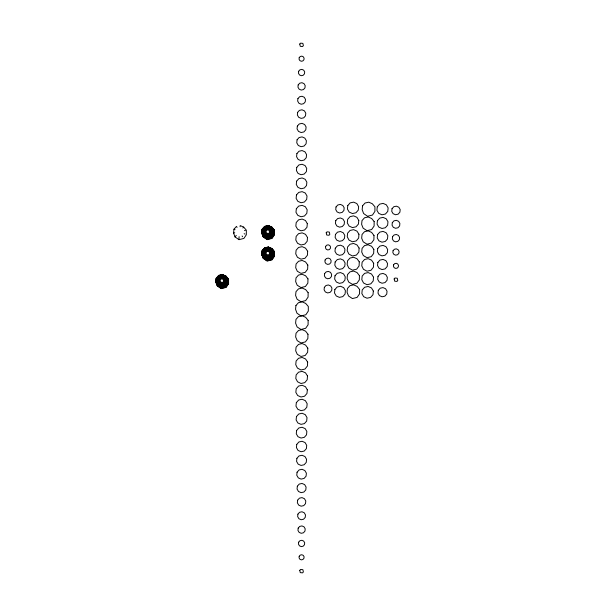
<?xml version="1.0" encoding="UTF-8"?>
<svg xmlns="http://www.w3.org/2000/svg" width="616" height="616" viewBox="0 0 616 616"><rect width="100%" height="100%" fill="white"/><g stroke="black" fill="none" stroke-linecap="round" stroke-linejoin="round"><path stroke-width="0.92" d="M240.086 226.742L240.202 225.571L243.69 227.104L246.331 230.168L246.331 234.758L243.882 238.43L238.977 239.655L239.1 236.652M215.916 281.966L217.471 285.616L221.236 287.949L225.695 286.871L228.128 283.514L228.243 279.24L225.864 276.161L228.405 279.194L228.351 283.63L225.91 287.141L221.229 288.296L217.356 285.747L215.87 281.982L216.247 278.224M216.016 281.951L216.378 278.286L218.803 275.491L222.438 274.705L225.833 276.191L228.082 279.287L227.905 283.399L225.479 286.602L221.236 287.61L217.579 285.478L215.97 281.959L217.694 285.347L221.244 287.264L225.264 286.332L227.681 283.283L227.92 279.333L225.803 276.23L227.751 279.379L227.466 283.168L225.048 286.063L221.252 286.917L217.81 285.208L216.062 281.935L217.918 285.077L221.252 286.579L224.725 285.624L227.081 282.983L227.435 279.464L225.649 276.399L222.407 274.982L218.95 275.729L216.593 278.378L216.239 281.897L218.025 284.954L221.267 286.378M238.977 239.655L235.004 236.898L233.58 233.01L233.957 229.221L236.49 226.388L237.083 227.396M268.368 225.625L271.818 227.142L274.49 230.168L274.49 234.758L272.041 238.43L267.144 239.655L263.163 236.898L261.746 233.01L262.123 229.221L264.657 226.388L268.368 225.571L271.849 227.104L274.328 230.215L274.274 234.642L271.825 238.161L267.151 239.316L263.278 236.767L261.792 232.994L262.17 229.244L264.703 226.465L268.36 225.672M262.3 229.298L261.931 232.964L263.617 236.367L267.167 238.284L271.186 237.352L273.604 234.303L273.835 230.353L271.725 227.25L268.353 225.772L264.78 226.596L262.347 229.321L262.031 232.948L263.725 236.228L267.167 237.938L270.971 237.075L273.381 234.188L273.673 230.399L271.687 227.289L274.005 230.307L273.827 234.419L271.402 237.622L267.159 238.623L263.502 236.498L261.885 232.979M261.839 254.416L262.216 250.689L264.703 247.901L268.36 247.101L271.818 248.571L274.328 251.644L274.274 256.071L271.825 259.59L267.151 260.745L263.278 258.196L261.792 254.423L263.394 258.065L267.151 260.399L271.61 259.321L274.051 255.963L274.166 251.69L271.787 248.61M268.353 247.201L271.725 248.679L273.673 251.829L273.381 255.617L270.971 258.512L267.167 259.367L263.725 257.657L261.985 254.385L262.347 250.75L264.78 248.025L268.345 247.247M235.004 236.898L236.282 235.412M224.832 285.793L227.242 283.06L227.589 279.425L225.741 276.307L222.422 274.844L218.88 275.614L216.47 278.324M242.904 227.982L243.69 227.104M262.508 229.391L264.865 226.75L268.33 225.995L271.571 227.42L273.358 230.476L273.004 234.003L270.647 236.644L267.19 237.399L263.948 235.974L262.162 232.917M233.58 233.01L234.727 232.756M244.46 230.638L245.314 230.453M233.957 229.221L235.035 229.699M244.152 233.703L244.952 234.049M271.787 227.173L274.166 230.261L274.051 234.534L271.61 237.892L267.151 238.97L263.394 236.636L261.839 232.987M271.756 248.641L274.005 251.736L273.827 255.848L271.402 259.051L267.159 260.052L263.502 257.927L261.885 254.408L263.617 257.796L267.167 259.713L271.186 258.782L273.604 255.732L273.835 251.782L271.725 248.679M271.656 227.319L273.512 230.446L273.165 234.072L270.755 236.806L267.175 237.591L263.84 236.097L262.031 232.948M271.656 248.749L273.512 251.875L273.165 255.501L270.755 258.235L267.175 259.02L263.84 257.526L262.031 254.377M242.103 235.997L242.542 236.752M308.139 292.662L308.085 297.097L305.644 300.616L300.962 301.763L297.089 299.222L295.603 295.449L295.98 291.691L298.49 288.881L302.179 288.072L305.636 289.589L308.139 292.662M308.139 320.366L308.085 324.801L305.644 328.313L300.962 329.468L297.089 326.919L295.603 323.154L295.98 319.396L298.49 316.578L302.179 315.777L305.636 317.294L308.139 320.366M359.598 289.458L359.544 293.894L357.095 297.405L352.421 298.56L348.548 296.011L347.062 292.246L347.439 288.488L349.95 285.67L353.638 284.869L357.088 286.386L359.598 289.458M374.158 221.575L374.105 226.01L371.664 229.529L366.982 230.677L363.109 228.128L361.623 224.363L362 220.605L364.51 217.787L368.199 216.986L371.648 218.503L374.158 221.575M307.977 278.863L307.861 283.129L305.428 286.494L300.97 287.572L297.205 285.231L295.657 281.589L296.026 277.862L298.514 275.067L302.171 274.274L305.598 275.775L307.977 278.863M307.977 334.265L307.861 338.531L305.428 341.895L300.97 342.973L297.205 340.633L295.657 336.99L296.026 333.264L298.514 330.469L302.171 329.675L305.598 331.177L307.977 334.265M359.436 275.652L359.32 279.926L356.887 283.283L352.421 284.361L348.664 282.028L347.108 278.378L347.486 274.659L349.973 271.864L353.63 271.063L357.057 272.572L359.436 275.652M373.997 235.474L373.881 239.747L371.448 243.104L366.99 244.182L363.224 241.849L361.669 238.2L362.046 234.473L364.533 231.685L368.191 230.885L371.617 232.394L373.997 235.474M307.815 265.057L307.638 269.169L305.213 272.372L300.97 273.373L297.312 271.248L295.703 267.729L296.073 264.033L298.544 261.261L302.171 260.468L305.567 261.962L307.815 265.057M307.815 348.156L307.638 352.267L305.213 355.471L300.97 356.479L297.312 354.354L295.703 350.827L296.073 347.139L298.544 344.367L302.171 343.574L305.567 345.068L307.815 348.156M359.274 261.846L359.097 265.958L356.672 269.161L352.429 270.17L348.772 268.045L347.155 264.518L347.524 260.83L349.996 258.058L353.623 257.265L357.026 258.759L359.274 261.846M373.835 249.372L373.658 253.484L371.232 256.687L366.99 257.688L363.332 255.563L361.715 252.044L362.085 248.348L364.556 245.576L368.183 244.783L371.587 246.277L373.835 249.372M307.654 251.251L307.423 255.201L304.997 258.25L300.978 259.182L297.428 257.265L295.749 253.869L296.111 250.204L298.567 247.455L302.163 246.67L305.536 248.148L307.654 251.251M307.654 362.054L307.423 366.004L304.997 369.053L300.978 369.985L297.428 368.068L295.749 364.672L296.111 361.007L298.567 358.258L302.163 357.473L305.536 358.951L307.654 362.054M359.105 248.048L358.874 251.998L356.456 255.047L352.437 255.979L348.887 254.061L347.208 250.658L347.57 246.993L350.019 244.244L353.623 243.459L356.995 244.945L359.105 248.048M373.666 263.263L373.435 267.221L371.017 270.262L366.997 271.194L363.448 269.277L361.769 265.881L362.131 262.216L364.58 259.467L368.183 258.681L371.556 260.168L373.666 263.263M307.484 237.445L307.199 241.241L304.781 244.129L300.985 244.991L297.543 243.281L295.796 240.009L296.157 236.375L298.591 233.641L302.156 232.863L305.505 234.334L307.484 237.445M307.484 375.952L307.199 379.741L304.781 382.636L300.985 383.491L297.543 381.781L295.796 378.509L296.157 374.875L298.591 372.149L302.156 371.371L305.505 372.842L307.484 375.952M358.943 234.242L358.651 238.03L356.24 240.925L352.437 241.78L348.995 240.071L347.255 236.798L347.616 233.164L350.05 230.438L353.615 229.66L356.964 231.131L358.943 234.242M373.504 277.161L373.219 280.958L370.801 283.845L366.997 284.7L363.555 282.998L361.815 279.718L362.177 276.084L364.61 273.358L368.175 272.58L371.525 274.051L373.504 277.161M307.322 223.639L306.976 227.273L304.566 230.007L300.985 230.792L297.651 229.298L295.842 226.149L296.204 222.538L298.614 219.835L302.156 219.065L305.474 220.52L307.322 223.639M307.322 389.843L306.976 393.478L304.566 396.211L300.985 396.997L297.651 395.503L295.842 392.353L296.204 388.742L298.614 386.04L302.156 385.27L305.474 386.725L307.322 389.843M358.781 220.436L358.435 224.07L356.025 226.804L352.444 227.589L349.11 226.087L347.301 222.938L347.663 219.335L350.073 216.632L353.615 215.854L356.926 217.317L358.781 220.436M373.342 291.06L372.996 294.694L370.586 297.42L367.005 298.206L363.671 296.712L361.861 293.562L362.223 289.959L364.634 287.249L368.175 286.478L371.486 287.934L373.342 291.06M216.201 278.209L215.823 281.989L217.248 285.886L221.221 288.642L226.126 287.418L228.575 283.737L228.575 279.148L225.933 276.084L222.445 274.559L218.734 275.367L216.201 278.209M216.732 278.44L216.393 281.866L218.126 284.838L221.283 286.224L224.648 285.493L226.942 282.921L227.281 279.495L225.548 276.522L222.391 275.136L219.026 275.868L216.732 278.44M216.878 278.501L216.547 281.835L218.233 284.723L221.298 286.07L224.57 285.354L226.796 282.86L227.127 279.525L225.441 276.638L222.376 275.29L219.104 275.999L216.878 278.501M217.017 278.563L216.693 281.797L218.334 284.607L221.313 285.916L224.494 285.223L226.657 282.798L226.981 279.556L225.34 276.753L222.361 275.444L219.18 276.137L217.017 278.563M217.163 278.625L216.847 281.766L218.441 284.492L221.329 285.762L224.409 285.085L226.511 282.729L226.827 279.595L225.233 276.869L222.345 275.598L219.265 276.268L217.163 278.625M217.333 278.702L217.025 281.728L218.565 284.353L221.344 285.578L224.316 284.931L226.341 282.659L226.642 279.633L225.11 277.007L222.33 275.783L219.358 276.43L217.333 278.702M217.61 278.825L217.325 281.658L218.765 284.122L221.375 285.27L224.162 284.661L226.064 282.536L226.349 279.695L224.909 277.231L222.299 276.091L219.512 276.692L217.61 278.825M217.895 278.948L217.625 281.597L218.973 283.899L221.406 284.969L224.008 284.4L225.779 282.413L226.049 279.764L224.701 277.462L222.268 276.392L219.666 276.961L217.895 278.948M218.172 279.071L217.925 281.535L219.173 283.668L221.437 284.661L223.854 284.138L225.502 282.29L225.749 279.826L224.501 277.693L222.237 276.7L219.82 277.223L218.172 279.071M218.449 279.194L218.226 281.466L219.381 283.437L221.467 284.361L223.7 283.868L225.225 282.166L225.448 279.895L224.293 277.916L222.207 277L219.974 277.485L218.449 279.194M218.934 279.402L218.734 281.358L219.727 283.044L221.521 283.837L223.439 283.422L224.74 281.959L224.94 280.003L223.947 278.309L222.153 277.523L220.235 277.939L218.934 279.402M219.481 279.649L219.327 281.227L220.128 282.598L221.583 283.237L223.131 282.898L224.193 281.712L224.347 280.134L223.546 278.763L222.091 278.124L220.543 278.455L219.481 279.649M220.035 279.887L220.528 282.151L222.83 282.382L223.639 281.474L223.146 279.21L220.844 278.979L220.035 279.887M262.655 229.46L262.308 232.886L264.048 235.859L267.205 237.245L270.57 236.513L272.857 233.941L273.204 230.515L271.464 227.535L268.314 226.149L264.949 226.888L262.655 229.46M262.801 229.522L262.462 232.848L264.156 235.743L267.221 237.091L270.493 236.375L272.719 233.88L273.05 230.546L271.363 227.65L268.299 226.311L265.026 227.019L262.801 229.522M262.94 229.583L262.616 232.817L264.256 235.628L267.236 236.929L270.409 236.244L272.572 233.81L272.896 230.577L271.256 227.774L268.283 226.465L265.103 227.158L262.94 229.583M263.086 229.645L262.77 232.786L264.364 235.512L267.252 236.775L270.332 236.105L272.434 233.749L272.742 230.607L271.155 227.889L268.268 226.619L265.18 227.289L263.086 229.645M263.255 229.722L262.947 232.748L264.48 235.374L267.267 236.598L270.239 235.943L272.264 233.68L272.565 230.654L271.032 228.02L268.245 226.804L265.273 227.45L263.255 229.722M263.533 229.845L263.248 232.679L264.688 235.143L267.298 236.29L270.085 235.682L271.979 233.556L272.264 230.715L270.824 228.251L268.214 227.104L265.427 227.712L263.533 229.845M263.81 229.968L263.548 232.617L264.888 234.912L267.329 235.982L269.931 235.42L271.702 233.433L271.964 230.777L270.624 228.482L268.183 227.412L265.581 227.974L263.81 229.968M264.095 230.091L263.848 232.548L265.096 234.688L267.359 235.682L269.777 235.15L271.425 233.31L271.671 230.846L270.424 228.713L268.153 227.712L265.735 228.243L264.095 230.091M262.123 250.65L261.746 254.439L263.163 258.335L267.144 261.084L272.041 259.86L274.49 256.187L274.49 251.597L271.849 248.533L268.368 247.008L264.657 247.817L262.123 250.65M264.372 230.215L264.149 232.486L265.296 234.457L267.39 235.374L269.623 234.889L271.14 233.187L271.371 230.908L270.216 228.936L268.122 228.02L265.896 228.505L264.372 230.215M262.508 250.82L262.162 254.346L263.948 257.403L267.19 258.828L270.647 258.073L273.004 255.432L273.358 251.905L271.571 248.849L268.33 247.424L264.865 248.179L262.508 250.82M262.655 250.889L262.308 254.316L264.048 257.288L267.205 258.674L270.57 257.942L272.857 255.37L273.204 251.944L271.464 248.964L268.314 247.578L264.949 248.317L262.655 250.889M262.801 250.951L262.462 254.277L264.156 257.172L267.221 258.52L270.493 257.804L272.719 255.309L273.05 251.975L271.363 249.08L268.299 247.74L265.026 248.448L262.801 250.951M264.849 230.423L264.657 232.371L265.65 234.065L267.444 234.858L269.361 234.434L270.663 232.971L270.855 231.023L269.87 229.329L268.075 228.544L266.158 228.96L264.849 230.423M262.94 251.012L262.616 254.246L264.256 257.057L267.236 258.366L270.409 257.673L272.572 255.24L272.896 252.006L271.256 249.203L268.283 247.894L265.103 248.587L262.94 251.012M263.086 251.074L262.77 254.215L264.364 256.941L267.252 258.204L270.332 257.534L272.434 255.178L272.742 252.044L271.155 249.318L268.268 248.048L265.18 248.718L263.086 251.074M263.255 251.151L262.947 254.177L264.48 256.803L267.267 258.027L270.239 257.38L272.264 255.109L272.565 252.083L271.032 249.457L268.245 248.233L265.273 248.879L263.255 251.151M265.404 230.661L265.242 232.247L266.043 233.618L267.498 234.257L269.053 233.918L270.116 232.733L270.27 231.154L269.469 229.776L268.014 229.137L266.459 229.475L265.404 230.661M263.533 251.274L263.248 254.108L264.688 256.572L267.298 257.719L270.085 257.111L271.979 254.986L272.264 252.144L270.824 249.68L268.214 248.533L265.427 249.141L263.533 251.274M263.81 251.397L263.548 254.046L264.888 256.341L267.329 257.419L269.931 256.849L271.702 254.862L271.964 252.214L270.624 249.911L268.183 248.841L265.581 249.403L263.81 251.397M265.95 230.908L266.443 233.171L268.753 233.402L269.562 232.494L269.069 230.23L266.767 229.999L265.95 230.908M264.095 251.52L263.848 253.977L265.096 256.117L267.359 257.111L269.777 256.587L271.425 254.739L271.671 252.275L270.424 250.142L268.153 249.141L265.735 249.673L264.095 251.52M264.372 251.644L264.149 253.915L265.296 255.886L267.39 256.803L269.623 256.318L271.14 254.616L271.371 252.337L270.216 250.365L268.122 249.449L265.896 249.934L264.372 251.644M264.849 251.852L264.657 253.8L265.65 255.494L267.444 256.287L269.361 255.863L270.663 254.4L270.855 252.452L269.87 250.758L268.075 249.973L266.158 250.389L264.849 251.852M265.404 252.09L265.242 253.677L266.043 255.047L267.498 255.686L269.053 255.347L270.116 254.162L270.27 252.583L269.469 251.205L268.014 250.566L266.459 250.905L265.404 252.09M265.95 252.337L266.443 254.6L268.753 254.832L269.562 253.923L269.069 251.659L266.767 251.428L265.95 252.337M299.769 44.052L300.262 46.316L302.564 46.547L303.372 45.638L302.88 43.374L300.577 43.143L299.769 44.052M299.214 57.658L299.06 59.244L299.861 60.614L301.316 61.254L302.872 60.915L303.927 59.729L304.081 58.143L303.28 56.772L301.825 56.133L300.277 56.472L299.214 57.658M298.668 71.263L298.467 73.219L299.461 74.913L301.255 75.699L303.172 75.283L304.473 73.82L304.674 71.864L303.68 70.178L301.886 69.385L299.969 69.8L298.668 71.263M298.183 84.908L297.959 87.179L299.114 89.151L301.201 90.075L303.434 89.582L304.959 87.88L305.182 85.609L304.027 83.637L301.94 82.713L299.707 83.198L298.183 84.908M297.905 98.637L297.659 101.093L298.906 103.234L301.17 104.227L303.588 103.704L305.236 101.856L305.482 99.392L304.235 97.259L301.971 96.258L299.553 96.789L297.905 98.637M297.628 112.358L297.359 115.015L298.706 117.309L301.139 118.38L303.742 117.818L305.513 115.823L305.782 113.175L304.435 110.88L302.002 109.81L299.399 110.372L297.628 112.358M297.343 126.088L297.058 128.929L298.498 131.393L301.108 132.54L303.896 131.932L305.798 129.799L306.083 126.965L304.643 124.501L302.033 123.354L299.245 123.962L297.343 126.088M297.066 139.817L296.766 142.843L298.298 145.468L301.078 146.693L304.05 146.046L306.075 143.774L306.383 140.748L304.843 138.123L302.063 136.898L299.091 137.545L297.066 139.817M296.897 153.592L296.581 156.734L298.175 159.459L301.062 160.722L304.142 160.052L306.244 157.696L306.56 154.562L304.966 151.836L302.079 150.566L298.999 151.236L296.897 153.592M296.75 167.383L296.427 170.617L298.067 173.427L301.047 174.728L304.227 174.035L306.391 171.61L306.714 168.376L305.074 165.565L302.094 164.264L298.914 164.949L296.75 167.383M296.612 181.166L296.281 184.5L297.967 187.387L301.031 188.735L304.304 188.026L306.529 185.524L306.86 182.19L305.174 179.302L302.11 177.955L298.837 178.671L296.612 181.166M296.465 194.956L296.127 198.383L297.859 201.355L301.016 202.741L304.381 202.01L306.676 199.438L307.014 196.011L305.282 193.039L302.125 191.653L298.76 192.385L296.465 194.956M296.327 208.747L295.973 212.266L297.759 215.323L301.001 216.747L304.458 215.993L306.814 213.352L307.168 209.825L305.382 206.768L302.14 205.344L298.683 206.098L296.327 208.747M295.934 305.528L295.557 309.309L296.981 313.205L300.962 315.962L305.859 314.738L308.308 311.065L308.308 306.468L305.667 303.403L302.187 301.879L298.467 302.687L295.934 305.528M296.327 402.648L295.973 406.175L297.759 409.232L301.001 410.656L304.458 409.902L306.814 407.253L307.168 403.734L305.382 400.677L302.14 399.253L298.683 400.007L296.327 402.648M296.465 416.562L296.127 419.989L297.859 422.961L301.016 424.347L304.381 423.615L306.676 421.044L307.014 417.617L305.282 414.645L302.125 413.259L298.76 413.99L296.465 416.562M296.612 430.476L296.281 433.81L297.967 436.698L301.031 438.045L304.304 437.329L306.529 434.834L306.86 431.5L305.174 428.613L302.11 427.265L298.837 427.974L296.612 430.476M296.75 444.39L296.427 447.624L298.067 450.435L301.047 451.736L304.227 451.051L306.391 448.617L306.714 445.383L305.074 442.573L302.094 441.272L298.914 441.965L296.75 444.39M296.897 458.304L296.581 461.438L298.175 464.164L301.062 465.434L304.142 464.764L306.244 462.408L306.56 459.267L304.966 456.541L302.079 455.278L298.999 455.948L296.897 458.304M297.066 472.226L296.766 475.252L298.298 477.877L301.078 479.102L304.05 478.455L306.075 476.183L306.383 473.157L304.843 470.532L302.063 469.307L299.091 469.954L297.066 472.226M297.343 486.201L297.058 489.035L298.498 491.499L301.108 492.646L303.896 492.038L305.798 489.913L306.083 487.071L304.643 484.607L302.033 483.46L299.245 484.068L297.343 486.201M297.628 500.177L297.359 502.825L298.706 505.12L301.139 506.19L303.742 505.628L305.513 503.642L305.782 500.985L304.435 498.69L302.002 497.62L299.399 498.182L297.628 500.177M297.905 514.144L297.659 516.608L298.906 518.741L301.17 519.742L303.588 519.211L305.236 517.363L305.482 514.907L304.235 512.766L301.971 511.773L299.553 512.296L297.905 514.144M326.21 232.756L326.703 235.019L329.006 235.25L329.814 234.342L329.321 232.078L327.019 231.847L326.21 232.756M325.656 246.362L325.502 247.948L326.303 249.318L327.758 249.957L329.306 249.619L330.369 248.433L330.522 246.854L329.722 245.476L328.266 244.837L326.711 245.176L325.656 246.362M298.183 528.12L297.959 530.391L299.114 532.363L301.201 533.287L303.434 532.802L304.959 531.092L305.182 528.821L304.027 526.849L301.94 525.925L299.707 526.418L298.183 528.12M325.109 259.975L324.909 261.923L325.903 263.617L327.697 264.403L329.614 263.987L330.915 262.524L331.115 260.576L330.122 258.882L328.328 258.089L326.411 258.512L325.109 259.975M324.624 273.612L324.401 275.883L325.556 277.862L327.643 278.779L329.876 278.293L331.4 276.584L331.624 274.312L330.469 272.341L328.382 271.417L326.149 271.91L324.624 273.612M298.668 542.18L298.467 544.136L299.461 545.822L301.255 546.615L303.172 546.2L304.473 544.737L304.674 542.781L303.68 541.087L301.886 540.301L299.969 540.717L298.668 542.18M324.347 287.341L324.101 289.805L325.348 291.938L327.612 292.931L330.03 292.408L331.678 290.56L331.924 288.096L330.676 285.963L328.413 284.969L325.995 285.493L324.347 287.341M299.214 556.271L299.06 557.857L299.861 559.228L301.316 559.867L302.872 559.528L303.927 558.342L304.081 556.756L303.28 555.386L301.825 554.747L300.277 555.085L299.214 556.271M336.013 206.976L335.751 209.625L337.091 211.927L339.531 212.997L342.134 212.428L343.905 210.441L344.167 207.792L342.827 205.498L340.386 204.42L337.784 204.989L336.013 206.976M299.769 570.362L300.262 572.626L302.564 572.857L303.372 571.948L302.88 569.685L300.577 569.453L299.769 570.362M335.735 220.705L335.45 223.546L336.89 226.003L339.501 227.15L342.288 226.549L344.182 224.416L344.467 221.575L343.027 219.119L340.417 217.972L337.63 218.572L335.735 220.705M335.45 234.434L335.15 237.46L336.683 240.086L339.47 241.31L342.442 240.664L344.467 238.392L344.767 235.366L343.235 232.74L340.448 231.516L337.476 232.163L335.45 234.434M335.289 248.21L334.973 251.351L336.559 254.069L339.455 255.34L342.535 254.67L344.637 252.314L344.945 249.172L343.358 246.454L340.471 245.183L337.383 245.853L335.289 248.21M335.142 262L334.819 265.234L336.459 268.037L339.439 269.346L342.611 268.653L344.775 266.228L345.099 262.994L343.459 260.183L340.486 258.874L337.306 259.567L335.142 262M334.996 275.783L334.665 279.117L336.359 282.005L339.424 283.352L342.689 282.644L344.921 280.141L345.253 276.807L343.566 273.92L340.502 272.572L337.229 273.288L334.996 275.783M334.858 289.574L334.511 293L336.251 295.973L339.408 297.359L342.773 296.627L345.06 294.055L345.407 290.629L343.666 287.649L340.517 286.271L337.152 287.002L334.858 289.574M347.786 205.536L347.432 209.063L349.218 212.12L352.46 213.544L355.917 212.79L358.273 210.141L358.627 206.622L356.841 203.565L353.599 202.14L350.134 202.895L347.786 205.536M362.547 205.844L362.17 209.625L363.594 213.521L367.575 216.278L372.472 215.053L374.921 211.38L374.921 206.791L372.28 203.727L368.799 202.194L365.08 203.003L362.547 205.844M377.277 206.784L376.923 210.31L378.709 213.367L381.951 214.791L385.416 214.037L387.772 211.388L388.119 207.869L386.332 204.812L383.09 203.388L379.633 204.142L377.277 206.784M377.423 220.697L377.077 224.124L378.817 227.096L381.966 228.482L385.331 227.751L387.626 225.179L387.972 221.752L386.232 218.78L383.075 217.394L379.71 218.126L377.423 220.697M377.562 234.611L377.231 237.938L378.917 240.833L381.982 242.18L385.254 241.464L387.487 238.97L387.818 235.635L386.132 232.748L383.06 231.4L379.795 232.109L377.562 234.611M377.708 248.525L377.385 251.759L379.025 254.57L381.997 255.871L385.177 255.178L387.341 252.752L387.664 249.519L386.024 246.708L383.044 245.407L379.872 246.1L377.708 248.525M377.847 262.439L377.539 265.573L379.125 268.299L382.012 269.569L385.1 268.899L387.195 266.543L387.51 263.402L385.924 260.676L383.029 259.413L379.949 260.083L377.847 262.439M378.016 276.361L377.716 279.387L379.248 282.012L382.036 283.237L385.008 282.59L387.033 280.319L387.333 277.292L385.801 274.667L383.013 273.442L380.041 274.089L378.016 276.361M378.301 290.336L378.016 293.17L379.456 295.634L382.066 296.781L384.854 296.173L386.748 294.048L387.033 291.206L385.593 288.742L382.983 287.595L380.195 288.203L378.301 290.336M392.022 208.724L391.753 211.373L393.1 213.675L395.534 214.745L398.136 214.175L399.907 212.189L400.177 209.54L398.829 207.238L396.396 206.168L393.793 206.737L392.022 208.724M392.3 222.699L392.053 225.163L393.301 227.296L395.564 228.29L397.982 227.766L399.63 225.918L399.876 223.454L398.629 221.321L396.365 220.328L393.947 220.851L392.3 222.699M392.577 236.675L392.353 238.946L393.509 240.918L395.595 241.834L397.828 241.349L399.353 239.647L399.576 237.376L398.421 235.397L396.334 234.48L394.101 234.965L392.577 236.675M393.062 250.735L392.862 252.683L393.855 254.377L395.649 255.163L397.566 254.747L398.868 253.284L399.068 251.336L398.075 249.642L396.281 248.849L394.363 249.272L393.062 250.735M393.609 264.826L393.455 266.405L394.255 267.783L395.711 268.422L397.266 268.083L398.321 266.897L398.475 265.311L397.674 263.941L396.219 263.301L394.671 263.64L393.609 264.826M394.163 278.917L394.656 281.181L396.958 281.412L397.767 280.503L397.274 278.24L394.972 278.009L394.163 278.917"/></g></svg>
